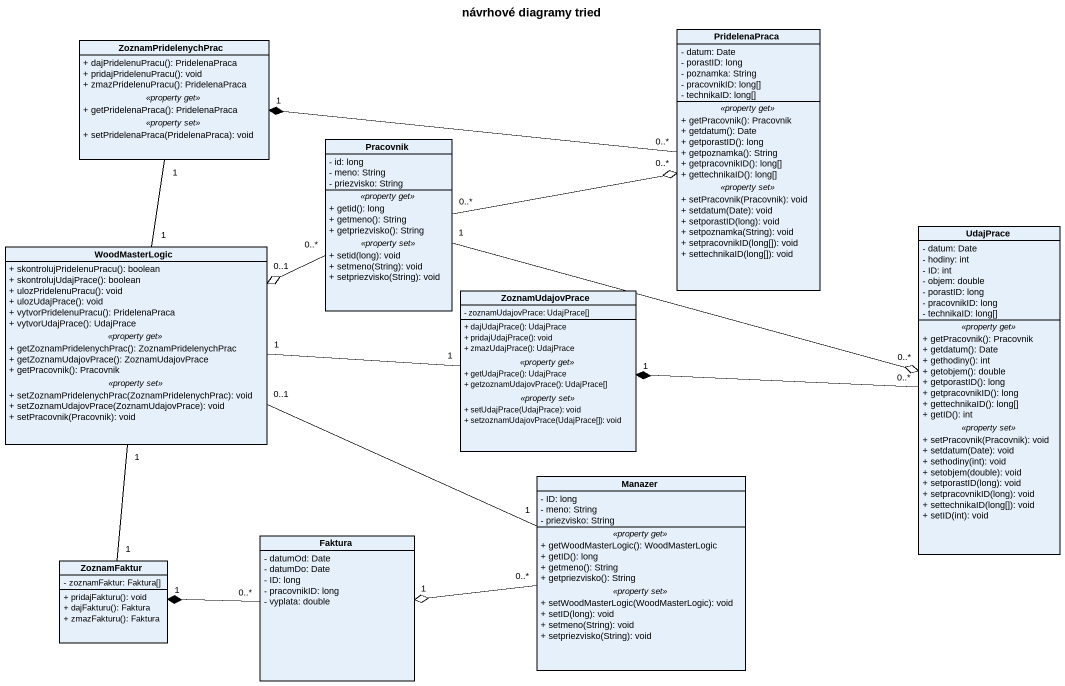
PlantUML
@startuml
title návrhové diagramy tried
hide circle
hide empty members
skinparam classAttributeIconSize 0
class ZoznamPridelenychPrac {
  + dajPridelenuPracu(): PridelenaPraca
  + pridajPridelenuPracu(): void
  + zmazPridelenuPracu(): PridelenaPraca
  .. <<property get>> ..
  + getPridelenaPraca(): PridelenaPraca
  .. <<property set>> ..
  + setPridelenaPraca(PridelenaPraca): void
}
class PridelenaPraca {
  - datum: Date
  - porastID: long
  - poznamka: String
  - pracovnikID: long[]
  - technikaID: long[]
  .. <<property get>> ..
  + getPracovnik(): Pracovnik
  + getdatum(): Date
  + getporastID(): long
  + getpoznamka(): String
  + getpracovnikID(): long[]
  + gettechnikaID(): long[]
  .. <<property set>> ..
  + setPracovnik(Pracovnik): void
  + setdatum(Date): void
  + setporastID(long): void
  + setpoznamka(String): void
  + setpracovnikID(long[]): void
  + settechnikaID(long[]): void
}
class Pracovnik {
  - id: long
  - meno: String
  - priezvisko: String
  .. <<property get>> ..
  + getid(): long
  + getmeno(): String
  + getpriezvisko(): String
  .. <<property set>> ..
  + setid(long): void
  + setmeno(String): void
  + setpriezvisko(String): void
}
class UdajPrace {
  - datum: Date
  - hodiny: int
  - ID: int
  - objem: double
  - porastID: long
  - pracovnikID: long
  - technikaID: long[]
  .. <<property get>> ..
  + getPracovnik(): Pracovnik
  + getdatum(): Date
  + gethodiny(): int
  + getobjem(): double
  + getporastID(): long
  + getpracovnikID(): long
  + gettechnikaID(): long[]
  + getID(): int
  .. <<property set>> ..
  + setPracovnik(Pracovnik): void
  + setdatum(Date): void
  + sethodiny(int): void
  + setobjem(double): void
  + setporastID(long): void
  + setpracovnikID(long): void
  + settechnikaID(long[]): void
  + setID(int): void
}
class WoodMasterLogic {
  + skontrolujPridelenuPracu(): boolean
  + skontrolujUdajPrace(): boolean
  + ulozPridelenuPracu(): void
  + ulozUdajPrace(): void
  + vytvorPridelenuPracu(): PridelenaPraca
  + vytvorUdajPrace(): UdajPrace
  .. <<property get>> ..
  + getZoznamPridelenychPrac(): ZoznamPridelenychPrac
  + getZoznamUdajovPrace(): ZoznamUdajovPrace
  + getPracovnik(): Pracovnik
  .. <<property set>> ..
  + setZoznamPridelenychPrac(ZoznamPridelenychPrac): void
  + setZoznamUdajovPrace(ZoznamUdajovPrace): void
  + setPracovnik(Pracovnik): void
}
class ZoznamUdajovPrace {
  - zoznamUdajovPrace: UdajPrace[]
  --
  + dajUdajPrace(): UdajPrace
  + pridajUdajPrace(): void
  + zmazUdajPrace(): UdajPrace
  .. <<property get>> ..
  + getUdajPrace(): UdajPrace
  + getzoznamUdajovPrace(): UdajPrace[]
  .. <<property set>> ..
  + setUdajPrace(UdajPrace): void
  + setzoznamUdajovPrace(UdajPrace[]): void
}
class Manazer {
  - ID: long
  - meno: String
  - priezvisko: String
  .. <<property get>> ..
  + getWoodMasterLogic(): WoodMasterLogic
  + getID(): long
  + getmeno(): String
  + getpriezvisko(): String
  .. <<property set>> ..
  + setWoodMasterLogic(WoodMasterLogic): void
  + setID(long): void
  + setmeno(String): void
  + setpriezvisko(String): void
}
class Faktura {
  - datumOd: Date
  - datumDo: Date
  - ID: long
  - pracovnikID: long
  - vyplata: double
}
class ZoznamFaktur {
  - zoznamFaktur: Faktura[]
  + pridajFakturu(): void
  + dajFakturu(): Faktura
  + zmazFakturu(): Faktura
}
PridelenaPraca "0..*" -left-* "1" ZoznamPridelenychPrac
Pracovnik "0..*" -right-o "0..*" PridelenaPraca
Pracovnik "1" -right-o "0..*" UdajPrace
Pracovnik "0..*" -left-o "0..1" WoodMasterLogic
UdajPrace "0..*" -left-* "1" ZoznamUdajovPrace
WoodMasterLogic "1" -up- "1" ZoznamPridelenychPrac
WoodMasterLogic "1" -right- "1" ZoznamUdajovPrace
Manazer "1" -left- "0..1" WoodMasterLogic
Manazer "0..*" -left-o "1" Faktura
Faktura "0..*" -left-* "1" ZoznamFaktur
ZoznamFaktur "1" -up- "1" WoodMasterLogic
@enduml
